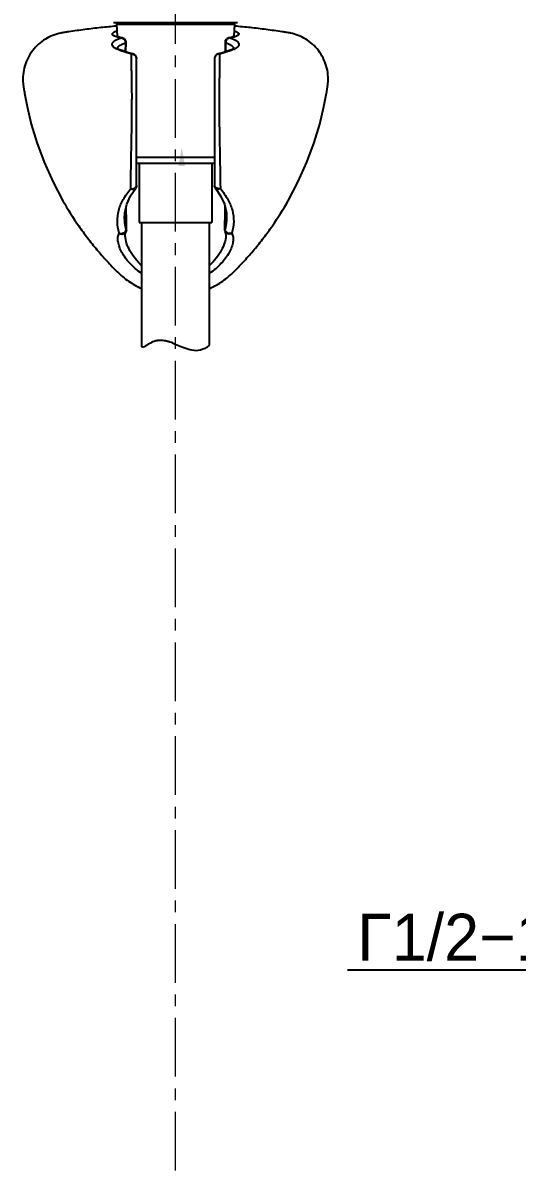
# Model space of a CAD drawing. Extents: x 1151 to 2280, y 0 to 827.
# Drawn here: x 1610.1 to 1715.3, y 140.7 to 383.8 of the extents above; entities that cross this region are included whole.
import ezdxf
from ezdxf import colors
from ezdxf.entities.mleader import LeaderData, LeaderLine
from ezdxf.math import Vec2, Vec3

# ---------------------------------------------------------------- set-up
doc = ezdxf.new("R2010")
doc.units = 0
doc.header["$LTSCALE"] = 10
doc.header["$MEASUREMENT"] = 0
doc.linetypes.add('CENTER', pattern=[2, 1.25, -0.25, 0.25, -0.25])
doc.layers.get('0').update_dxf_attribs({"linetype": 'CONTINUOUS'})
doc.layers.add('1', color=7, linetype='CONTINUOUS')
doc.layers.add('DEF_LAYER_ASSEM_MEMBER', color=7, linetype='CONTINUOUS')
doc.styles.get("Standard").update_dxf_attribs({"font": 'SYMBOL'})

msp = doc.modelspace()

# ---------------------------------------------------------------- linework, layer by layer
at = {"ltscale": 0.5}
msp.add_line((1654.89, 383.82), (1630.32, 383.82), dxfattribs=at)
msp.add_arc((1635.55, 316.31), 1.49, 262.5552, 312.146, dxfattribs=at)
at = {"color": 5, "ltscale": 0.5}
msp.add_solid([(1643.25, 353.32), (1644.59, 353.32), (1643.92, 357.32)], dxfattribs=at)
at = {"layer": '1', "color": 7, "linetype": 'Continuous', "lineweight": -3}
msp.add_line((1655.83, 383.82), (1629.38, 383.82), dxfattribs=at)
at = {"layer": 'DEF_LAYER_ASSEM_MEMBER', "color": 1, "linetype": 'CENTER', "lineweight": 5}
msp.add_line((1642.6, 139.35), (1642.6, 421.71), dxfattribs=at)
at = {"layer": 'DEF_LAYER_ASSEM_MEMBER', "color": 9, "linetype": 'Continuous'}
for p, q in [((1630.02, 383.5), (1655.18, 383.5)), ((1630.98, 380.61), (1631.26, 380.61)), ((1631.93, 379.57), (1631.91, 377.66)), ((1653.3, 377.66), (1653.28, 379.57)), ((1654.22, 380.61), (1653.95, 380.61)), ((1634.3, 355.23), (1650.9, 355.23)), ((1632.11, 339.75), (1632.11, 339.73)), ((1632.11, 339.73), (1632.11, 339.74)), ((1653.09, 339.73), (1653.09, 339.75)), ((1653.1, 339.74), (1653.09, 339.73))]:
    msp.add_line(p, q, dxfattribs=at)
at = {"layer": 'DEF_LAYER_ASSEM_MEMBER', "color": 7, "linetype": 'Continuous'}
for p, q in [((1630.02, 383.5), (1630.18, 380.9)), ((1655.18, 383.5), (1655.03, 380.9)), ((1631.26, 380.61), (1630.8, 380.71)), ((1632.05, 377.61), (1632.07, 379.62)), ((1653.14, 379.62), (1653.16, 377.61)), ((1654.42, 380.71), (1653.95, 380.61)), ((1652.83, 377.51), (1651.67, 377.2)), ((1651.67, 377.2), (1651.67, 377.2)), ((1634.3, 349.15), (1634.3, 376.23)), ((1650.9, 376.23), (1650.9, 349.15)), ((1650.9, 353.82), (1634.3, 353.82)), ((1634.85, 353.82), (1634.85, 341.32)), ((1650.35, 353.82), (1650.35, 341.32)), ((1632.14, 339.75), (1632.08, 344.66)), ((1653.13, 344.66), (1653.07, 339.75)), ((1631.74, 342.18), (1631.74, 342.19)), ((1634.85, 341.32), (1650.35, 341.32)), ((1635.35, 341.32), (1635.35, 314.83)), ((1649.85, 315.17), (1649.85, 341.32)), ((1653.47, 342.2), (1653.47, 342.18)), ((1631.9, 338.41), (1631.9, 338.41)), ((1653.16, 339.33), (1653.16, 339.33)), ((1653.31, 338.41), (1653.31, 338.41)), ((1643.96, 314.77), (1643.93, 314.77))]:
    msp.add_line(p, q, dxfattribs=at)
for points in [[(1630.8, 380.71), (1630.39, 380.82), (1630.13, 380.92), (1630.05, 380.95)], [(1655.19, 380.97), (1655.19, 380.97), (1655.08, 380.92), (1654.82, 380.82), (1654.42, 380.71)], [(1633.54, 377.2), (1632.38, 377.51), (1631.43, 377.82), (1630.75, 378.09), (1630.33, 378.33), (1630.24, 378.39)], [(1655.06, 378.47), (1655.05, 378.47), (1654.88, 378.33), (1654.46, 378.1), (1653.78, 377.82), (1652.83, 377.51)], [(1610.45, 368.87), (1611, 365.97), (1611.88, 362.26), (1613.08, 358.3), (1614.61, 354.16), (1616.54, 349.86), (1618.61, 345.93)], [(1666.6, 345.93), (1668.67, 349.86), (1670.59, 354.16), (1672.13, 358.3), (1673.32, 362.26), (1674.21, 365.97), (1674.76, 368.87)], [(1631.74, 342.18), (1631.77, 343.33), (1632.2, 345.19), (1633.03, 346.94), (1634.12, 348.57)], [(1651.09, 348.57), (1652.17, 346.94), (1653.02, 345.18), (1653.44, 343.32), (1653.47, 342.18)], [(1631.9, 338.41), (1631.89, 338.49), (1631.93, 338.95), (1632.05, 339.33)], [(1653.16, 339.33), (1653.27, 338.95), (1653.31, 338.49), (1653.31, 338.41)]]:
    msp.add_lwpolyline(points, dxfattribs=at)
for centre, radius, start, end in [((1630.32, 383.52), 0.3, 90, 183.5), ((1654.89, 383.52), 0.3, 356.5, 90), ((1631.07, 379.63), 1, 359.1677, 79.1671), ((1654.14, 379.63), 1, 100.833, 180.8323), ((1633.3, 376.23), 1, 0.0031, 76.4475), ((1651.9, 376.23), 1, 103.557, 179.9973), ((1631.15, 339.73), 0.986, 359.6016, 1.0365), ((1654.06, 339.73), 0.986, 178.9635, 180.3983), ((1639.42, 311.62), 4.54, 97.9417, 99.4512), ((1639.42, 311.61), 4.55, 96.6965, 97.9416), ((1639.42, 311.59), 4.57, 95.4908, 96.6964), ((1639.43, 311.47), 4.7, 89.4994, 95.4652), ((1639.43, 311.25), 4.92, 88.043, 89.5283), ((1639.43, 311.17), 4.99, 87.7196, 88.0458), ((1639.33, 310.25), 5.92, 80.8899, 81.109), ((1639.33, 310.21), 5.96, 80.6665, 80.8899), ((1639.32, 310.16), 6.01, 80.4254, 80.6665), ((1639.31, 310.11), 6.06, 80.1698, 80.4254), ((1639.3, 310.03), 6.14, 79.7133, 80.1694), ((1639.28, 309.92), 6.26, 79.1797, 79.7131), ((1639.19, 309.5), 6.69, 76.5572, 79.1557), ((1638.98, 308.62), 7.59, 74.1515, 76.5546), ((1638.8, 307.94), 8.29, 73.6856, 74.1779), ((1638.74, 307.76), 8.48, 73.5253, 73.6868), ((1638.7, 307.61), 8.64, 73.1776, 73.5247), ((1638.61, 307.32), 8.94, 72.6219, 73.1764), ((1638.39, 306.64), 9.66, 71.3701, 72.6123), ((1637.7, 304.6), 11.81, 68.9608, 71.3212), ((1646.04, 319.56), 5.82, 303.9827, 310.9645)]:
    msp.add_arc(centre, radius, start, end, dxfattribs=at)
at = {"layer": 'DEF_LAYER_ASSEM_MEMBER', "color": 9, "linetype": 'Continuous'}
for centre, radius, start, end in [((1631.61, 386.02), 5.42, 252.7592, 253.2025), ((1630.96, 379.77), 0.842, 69.0768, 70.0922), ((1654.25, 379.77), 0.842, 109.9197, 110.9239), ((1653.67, 385.8), 5.19, 287.0004, 287.6825), ((1632.69, 383.31), 5.71, 243.0795, 243.3414), ((1633.31, 376.15), 1.03, 76.3668, 77.5125), ((1651.9, 376.15), 1.03, 102.4887, 103.6332), ((1654.49, 378.28), 0.515, 14.2186, 15.6942), ((1652.68, 382.99), 5.35, 296.6632, 298.1843), ((2900.64, 365.17), 1268.78, 180.93539, 181.14802), ((384.53, 365.17), 1268.82, 358.85198, 359.06466)]:
    msp.add_arc(centre, radius, start, end, dxfattribs=at)
at = {"layer": 'DEF_LAYER_ASSEM_MEMBER', "color": 7, "linetype": 'Continuous'}
for points, start_tangent, end_tangent in [([(1630.05, 383.11), (1626.68, 382.79), (1624.99, 382.6), (1623.29, 382.39), (1621.59, 382.16), (1619.88, 381.91), (1619.02, 381.78), (1618.16, 381.63), (1616.47, 381.14), (1614.88, 380.35), (1613.44, 379.27), (1612.2, 377.94), (1611.21, 376.38), (1610.51, 374.64), (1610.15, 372.77), (1610.15, 370.83), (1610.29, 369.85), (1610.45, 368.87)], (-0.99649, -0.083714), (0.165571, -0.986198)), ([(1674.76, 368.87), (1674.92, 369.85), (1675.05, 370.83), (1675.06, 372.77), (1674.7, 374.64), (1674, 376.38), (1673.01, 377.94), (1671.77, 379.27), (1670.33, 380.35), (1668.73, 381.14), (1667.05, 381.63), (1666.19, 381.78), (1665.33, 381.91), (1663.62, 382.16), (1661.92, 382.39), (1660.22, 382.6), (1658.53, 382.79), (1655.16, 383.11)], (0.165571, 0.986198), (-0.99649, 0.083714)), ([(1634.3, 349.15), (1634.12, 348.57)], (0, -1), (-0.583648, -0.812007)), ([(1650.9, 349.15), (1651.09, 348.57)], (0, -1), (0.583425, -0.812167)), ([(1618.61, 345.93), (1621.99, 340.57), (1623.87, 337.99), (1625.86, 335.5), (1626.91, 334.29), (1627.97, 333.1), (1629.07, 331.94), (1630.18, 330.81), (1631.35, 329.74), (1632.61, 328.77), (1635.35, 327.21)], (0.494033, -0.869443), (0.910012, -0.414581)), ([(1649.93, 327.25), (1652.66, 328.81), (1653.91, 329.78), (1655.07, 330.85), (1656.18, 331.98), (1657.27, 333.14), (1659.37, 335.53), (1661.36, 338.02), (1663.23, 340.59), (1666.6, 345.93)], (0.908087, 0.418781), (0.494033, 0.869443)), ([(1632.14, 339.72), (1632.05, 339.33)], (-0.006939, -0.999976), (-0.404731, -0.914436)), ([(1653.07, 339.72), (1653.16, 339.33)], (0.006938, -0.999976), (0.404709, -0.914446)), ([(1638.67, 316.11), (1636.46, 315.14)], (-0.986425, -0.164209), (-0.811653, -0.58414)), ([(1640.25, 316.1), (1639.63, 316.16)], (-0.987984, 0.154553), (-0.999208, 0.039788)), ([(1641.94, 315.62), (1642.49, 315.4)], (0.933562, -0.358417), (0.921005, -0.389552)), ([(1642.49, 315.4), (1643.93, 314.77)], (0.921005, -0.389552), (0.918436, -0.39557)), ([(1647.43, 314.01), (1643.96, 314.76)], (-0.992212, -0.124562), (-0.91877, 0.394793))]:
    msp.add_spline(points, degree=3, dxfattribs=dict(at, start_tangent=start_tangent, end_tangent=end_tangent))
at = {"layer": 'DEF_LAYER_ASSEM_MEMBER', "color": 9, "linetype": 'Continuous'}
for points, start_tangent, end_tangent in [([(1630, 380.85), (1629.62, 380.99), (1629.34, 381.14), (1629.18, 381.29), (1629.14, 381.45), (1629.38, 381.78), (1629.68, 381.94), (1630.08, 382.11)], (-0.955057, 0.296424), (0.942459, 0.334322)), ([(1655.13, 382.11), (1655.53, 381.95), (1655.82, 381.78), (1656, 381.62), (1656.07, 381.46), (1656.03, 381.3), (1655.88, 381.15), (1655.61, 381), (1655.24, 380.86)], (0.942427, -0.334412), (-0.952727, -0.303826)), ([(1630.11, 378.22), (1629.6, 378.52), (1629.27, 378.82), (1629.11, 379.11), (1629.13, 379.41), (1629.34, 379.72), (1629.72, 380.02), (1630.27, 380.32), (1630.98, 380.61)], (-0.891631, 0.452764), (0.941873, 0.335968)), ([(1630.98, 380.61), (1630.72, 380.67), (1630.04, 380.84)], (-0.982304, 0.187292), (-0.957321, 0.289026)), ([(1630.22, 378.4), (1630.38, 378.69), (1630.72, 378.99), (1631.24, 379.28), (1631.93, 379.57)], (0.233071, 0.97246), (0.941347, 0.33744)), ([(1630.98, 380.61), (1631.25, 380.56)], (0.999882, -0.015374), (0.940241, -0.34051)), ([(1631.26, 380.56), (1631.73, 380.17), (1631.93, 379.57)], (0.934059, -0.357119), (0.035386, -0.999374)), ([(1631.93, 379.57), (1632.03, 379.59), (1632.07, 379.62)], (0.987487, 0.157702), (0.014434, 0.999896)), ([(1653.14, 379.62), (1653.17, 379.59), (1653.28, 379.57)], (0.014434, -0.999896), (0.987487, -0.157702)), ([(1653.95, 380.56), (1653.48, 380.17), (1653.28, 379.57)], (-0.934055, -0.357129), (-0.035388, -0.999374)), ([(1653.28, 379.57), (1654.47, 379), (1654.82, 378.71), (1654.99, 378.42)], (0.941346, -0.337442), (0.270454, -0.962733)), ([(1654.22, 380.61), (1653.96, 380.56)], (-0.999882, -0.015374), (-0.94017, -0.340705)), ([(1655.18, 380.84), (1654.98, 380.78), (1654.22, 380.61)], (-0.956277, -0.292462), (-0.982303, -0.187297)), ([(1654.22, 380.61), (1654.92, 380.33), (1655.47, 380.04), (1655.85, 379.74), (1656.06, 379.44), (1656.1, 379.15), (1655.97, 378.86), (1655.67, 378.56), (1655.21, 378.27)], (0.941874, -0.335966), (-0.881272, -0.472609)), ([(1633.23, 377.17), (1631.45, 377.68), (1630.13, 378.21)], (-0.970097, 0.242717), (-0.893691, 0.448683)), ([(1633.05, 348.5), (1633.11, 351.81), (1633.17, 355.34), (1633.24, 359.03), (1633.27, 360.93), (1633.3, 362.87), (1633.32, 363.86), (1633.33, 364.86), (1633.33, 365.87), (1633.33, 366.89), (1633.33, 367.4), (1633.34, 367.92), (1633.34, 368.44), (1633.33, 368.96), (1633.31, 370.02), (1633.3, 371.09), (1633.28, 372.16), (1633.27, 372.7), (1633.27, 373.23), (1633.26, 373.76), (1633.25, 374.01), (1633.24, 374.26), (1633.24, 374.51), (1633.24, 374.73), (1633.25, 375.15), (1633.25, 375.51), (1633.24, 375.83), (1633.23, 376.36), (1633.23, 377.17)], (0.019548, 0.999809), (0.008525, 0.999964)), ([(1633.23, 377.17), (1633.31, 377.2), (1633.54, 377.2)], (0.920211, 0.391422), (0.97221, -0.234109)), ([(1633.23, 377.17), (1633.53, 377.15)], (0.997722, 0.067455), (0.976339, -0.216244)), ([(1633.55, 377.14), (1634.09, 376.81), (1634.3, 376.23)], (0.97182, -0.235723), (0, -1)), ([(1651.65, 377.14), (1651.11, 376.81), (1650.9, 376.23)], (-0.97182, -0.235722), (0, -1)), ([(1651.98, 377.17), (1651.9, 377.2), (1651.67, 377.2)], (-0.920213, 0.391418), (-0.9722, -0.234151)), ([(1651.98, 377.17), (1651.67, 377.15)], (-0.997722, 0.067455), (-0.976335, -0.216263)), ([(1651.98, 377.17), (1651.98, 376.36), (1651.97, 375.83), (1651.96, 375.51), (1651.96, 375.15), (1651.97, 374.73), (1651.97, 374.51), (1651.97, 374.26), (1651.96, 374.01), (1651.95, 373.76), (1651.94, 373.23), (1651.94, 372.7), (1651.93, 372.16), (1651.91, 371.09), (1651.89, 370.02), (1651.88, 368.96), (1651.87, 368.44), (1651.86, 367.92), (1651.87, 367.4), (1651.88, 366.89), (1651.88, 365.87), (1651.88, 364.86), (1651.88, 363.86), (1651.9, 362.87), (1651.94, 360.93), (1651.97, 359.03), (1652.04, 355.34), (1652.09, 351.81), (1652.15, 348.5)], (0.008525, -0.999964), (0.019541, -0.999809)), ([(1655.08, 378.21), (1653.76, 377.68), (1651.98, 377.17)], (-0.893508, -0.449048), (-0.970095, -0.242727)), ([(1630.61, 339.01), (1630.23, 341.49), (1630.51, 343.87), (1631.46, 346.18), (1633.05, 348.5)], (-0.266137, 0.963935), (0.606268, 0.79526)), ([(1633.05, 348.5), (1633.32, 348.48), (1633.59, 348.51), (1634.05, 348.7)], (0.996859, -0.079192), (0.807032, 0.590508)), ([(1633.05, 348.5), (1633.37, 348.38), (1633.67, 348.35), (1633.93, 348.41), (1634.12, 348.57)], (0.871188, -0.49095), (0.583284, 0.812268)), ([(1634.05, 348.7), (1634.24, 348.91), (1634.3, 349.15)], (0.807032, 0.590508), (0, 1)), ([(1651.16, 348.7), (1650.97, 348.91), (1650.9, 349.15)], (-0.807104, 0.59041), (0, 1)), ([(1652.15, 348.5), (1651.84, 348.38), (1651.54, 348.35), (1651.28, 348.41), (1651.09, 348.57)], (-0.871294, -0.490761), (-0.583397, 0.812187)), ([(1652.15, 348.5), (1651.89, 348.48), (1651.62, 348.51), (1651.16, 348.7)], (-0.996851, -0.079301), (-0.807104, 0.59041)), ([(1652.15, 348.5), (1653.74, 346.18), (1654.7, 343.87), (1654.98, 341.49), (1654.6, 339.01)], (0.606734, -0.794905), (-0.266138, -0.963935)), ([(1632.11, 339.74), (1631.97, 340.36), (1631.74, 342.18)], (-0.245403, 0.969421), (-0.044193, 0.999023)), ([(1653.47, 342.18), (1653.42, 341.58), (1653.1, 339.74)], (-0.044164, -0.999024), (-0.245411, -0.969419)), ([(1635.33, 330.48), (1632.84, 332.61), (1631.17, 334.93), (1630.66, 336.07), (1630.38, 337.14), (1630.35, 338.13), (1630.61, 339.01)], (-0.83187, 0.554971), (0.435551, 0.900164)), ([(1630.61, 339.01), (1631.07, 338.94), (1631.55, 339.06), (1631.93, 339.35), (1632.11, 339.73)], (0.933388, -0.35887), (0.181182, 0.98345)), ([(1630.61, 339.01), (1631.01, 338.84), (1631.44, 338.85), (1631.81, 339.02), (1632.05, 339.33)], (0.829467, -0.558555), (0.404621, 0.914484)), ([(1635.48, 332.06), (1632.9, 335.27), (1632.19, 336.89), (1631.9, 338.41)], (-0.74762, 0.664126), (-0.039988, 0.9992)), ([(1632.14, 339.75), (1632.12, 339.73), (1632.11, 339.73)], (0.017928, -0.999839), (-0.909275, -0.416196)), ([(1654.6, 339.01), (1654.85, 338.13), (1654.83, 337.14), (1654.55, 336.06), (1654.03, 334.91), (1652.34, 332.59), (1649.85, 330.46)], (0.435514, -0.900182), (-0.833668, -0.552266)), ([(1653.31, 338.41), (1653.03, 336.93), (1652.35, 335.34), (1649.88, 332.19)], (-0.039996, -0.9992), (-0.736563, -0.676369)), ([(1653.09, 339.73), (1653.08, 339.73), (1653.07, 339.75)], (-0.909278, 0.41619), (0.017912, 0.99984)), ([(1654.6, 339.01), (1654.14, 338.94), (1653.66, 339.06), (1653.28, 339.35), (1653.09, 339.73)], (-0.933391, -0.358862), (-0.181187, 0.983449)), ([(1654.6, 339.01), (1654.2, 338.84), (1653.77, 338.85), (1653.4, 339.02), (1653.16, 339.33)], (-0.829477, -0.558541), (-0.404599, 0.914494))]:
    msp.add_spline(points, degree=3, dxfattribs=dict(at, start_tangent=start_tangent, end_tangent=end_tangent))
at = {"layer": 'DEF_LAYER_ASSEM_MEMBER', "color": 7, "linetype": 'Continuous'}
msp.add_open_spline([(1649.29, 314.74), (1649.29, 314.74), (1649.29, 314.74), (1649.29, 314.74), (1648.74, 314.37), (1648.09, 314.1), (1647.43, 314.01)], degree=3, knots=[0, 0, 0, 0, 0, 0, 0, 1.997664, 1.997664, 1.997664, 1.997664], dxfattribs=at)

# ---------------------------------------------------------------- leaders
at = {"ltscale": 0.5}
ml = msp.add_multileader_mtext('Standard', dxfattribs=at)
ml.set_content('G1/2-14TH', color=256)
ml.set_leader_properties(color=5)
ml.build(insert=Vec2(0, 0))
ml.multileader.update_dxf_attribs({"text_left_attachment_type": 6, "text_right_attachment_type": 6, "dogleg_length": 0.36, "arrow_head_size": 5})
ctx = ml.context
ctx.base_point, ctx.char_height, ctx.arrow_head_size, ctx.landing_gap_size, ctx.plane_origin = Vec3(1672.58, 182.05), 10, 5, 0.09, Vec3(1657.04, 153.04)
ctx.left_attachment, ctx.right_attachment, ctx.text_align_type = 6, 6, 2
notes = []
notes.append((ctx, [(1, (1, 1, 0), (1748.19, 182.05), (-1, 0), 0.36, [(0, [(1815.99, 163.45)], 0, [])])]))
ctx.mtext.insert, ctx.mtext.alignment, ctx.mtext.flow_direction = Vec3(1747.74, 194.05), 3, 5
for ctx, leaders in notes:
    for number, flags, end, landing, length, lines in leaders:
        leader = LeaderData()
        leader.index, (leader.has_last_leader_line, leader.has_dogleg_vector, leader.attachment_direction) = number, flags
        leader.last_leader_point, leader.dogleg_vector, leader.dogleg_length = Vec3(end), Vec3(landing), length
        for number, points, colour, breaks in lines:
            line = LeaderLine()
            line.index, line.vertices, line.color, line.breaks = number, Vec3.list(points), colors.encode_raw_color(colour), breaks
            leader.lines.append(line)
        ctx.leaders.append(leader)

doc.saveas('drawing.dxf')
